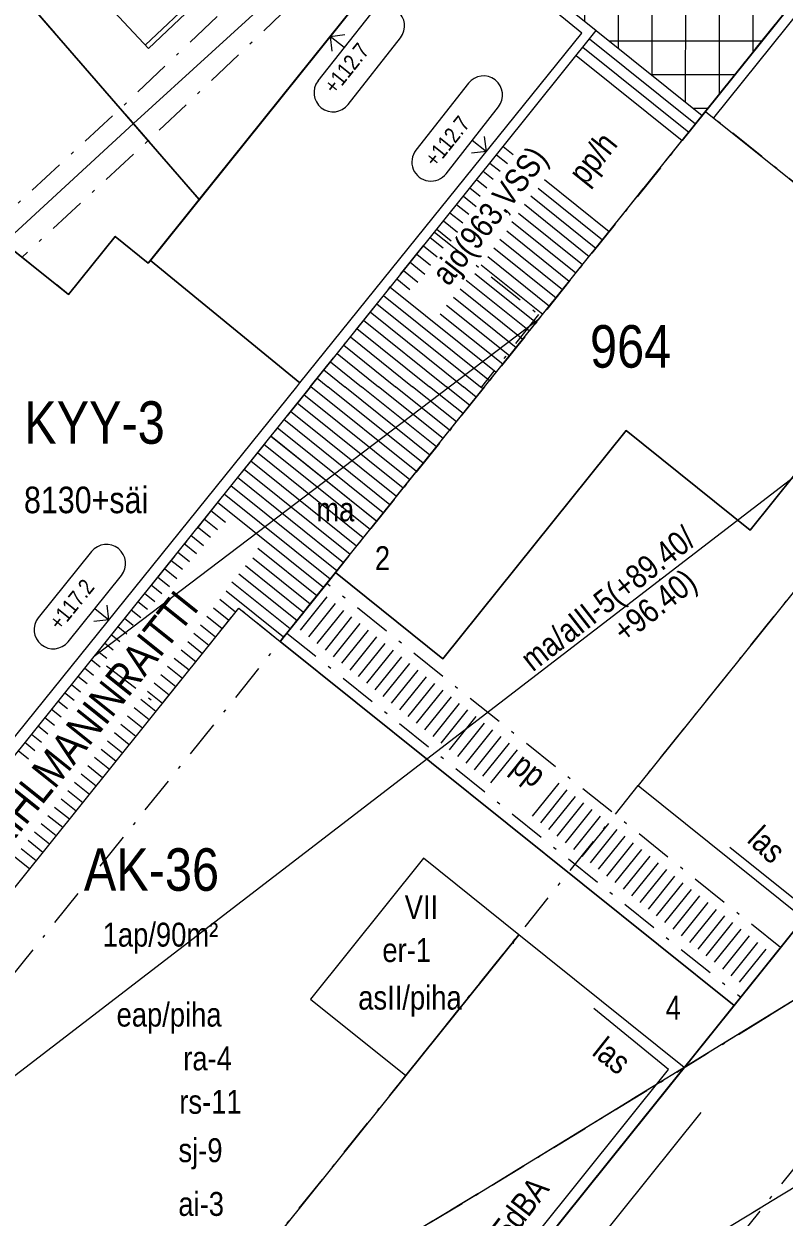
# Model space of a CAD drawing. Header units: metres. Extents: x 24485995 to 24488038, y 6819999 to 6822001.
# Drawn here: x 24487369.6 to 24487441.2, y 6821779.9 to 6821892.3 of the extents above; entities that cross this region are included whole.
import ezdxf

# ---------------------------------------------------------------- set-up
doc = ezdxf.new("R2010")
doc.units = ezdxf.units.M
for name, pattern in [('k10040', [10.3, 3.5, -1.5, 0.3, -1.5, 3.5]), ('k10050', [8, 3, -2, 3]), ('K10271', [0]), ('k10400', [0]), ('K10430', [0]), ('k10630.1', [0]), ('k10li0', [0]), ('k10vi1', [0])]:
    doc.linetypes.add(name, pattern=pattern)
for name, color, linetype, lineweight in [('AK_AsemakaavaTeksti_Kadun_puistonnimi', 7, 'Continuous', 0), ('AK_AsemakaavaTeksti_Korttelinumero', 7, 'Continuous', 0), ('AK_JohdoillevarattuViiva', 7, 'Continuous', 0), ('AK_Kaavamerkinta_Kayttotarkoitusalue', 7, 'Continuous', 0), ('AK_Katualue_Tori', 7, 'Continuous', 0), ('AK_KayttotarkoitusSymboliViiva_Virkistysalueen_kuvio_murtoviiva', 7, 'Continuous', 0), ('AK_KayttotarkoitusViiva', 7, 'Continuous', 0), ('AK_LiikennointiTeksti_Autopaikkamerkinta_m2', 7, 'Continuous', 0), ('AK_LiikennointiViiva_Ajoneuvoliittymakielto', 7, 'Continuous', 0), ('AK_LiikennointiViiva_Polkuviivoitus', 7, 'Continuous', 0), ('AK_MaanalainenkViiva_Alueenosan_raja', 132, 'Continuous', 0), ('AK_MaanalainenkViiva_Liikennealueen_kuvio', 132, 'Continuous', 0), ('AK_MaanalainenkViiva_Ohj_Alueenosan_raja', 132, 'Continuous', 0), ('AK_MuuAsemakaavaTeksti_Alueenosan_kayttotarkoitus', 7, 'Continuous', 0), ('AK_MuuAsemakaavaTeksti_Erityismaarays', 7, 'Continuous', 0), ('AK_MuuAsemakaavaViiva_alueenosan_raja', 7, 'Continuous', 0), ('AK_Poistettava_merkintä', 7, 'Continuous', 0), ('AK_RakennusalaTeksti_Kerrosala_tai_luku', 7, 'Continuous', 0), ('AK_RakennusalaTeksti_Rakennusoikeus', 7, 'Continuous', 0), ('AK_RakennusalaViiva_Maanalaisen_tilan_viiva', 7, 'Continuous', 0), ('AK_RakennusalaViiva_Rakennusalan_raja__I_', 7, 'Continuous', 0), ('AK_RakentaminenTeksti_Korkeusmerkinta', 7, 'Continuous', 0), ('AK_RakentaminenTeksti_Korkeusmerkinta_ja_soikio_ja_nuoli', 7, 'Continuous', 0), ('AK_RakentaminenViiva_dB_yms_aaltoviiva', 7, 'Continuous', 0), ('AK_Tontti_Sitova', 7, 'Continuous', 0), ('AK_Tonttinumero', 7, 'Continuous', 0), ('AK_YmparistoViiva_Istutettava_puurivi', 7, 'Continuous', 0)]:
    doc.layers.add(name, color=color, linetype=linetype, lineweight=lineweight)
doc.styles.add('ArialNarrow', font='ARIALN.TTF')

msp = doc.modelspace()

# ---------------------------------------------------------------- hatches: boundary and pattern name
at = {"layer": 'AK_Katualue_Tori', "linetype": 'Continuous', "lineweight": 0}
h = msp.add_hatch(dxfattribs=at)
h.set_pattern_fill('NET', style=0)
h.paths.add_polyline_path([(24487408.57, 6821903.72), (24487423.54, 6821891.7), (24487433.52, 6821883.69), (24487451.98, 6821906.7), (24487494.73, 6821872.41), (24487519.16, 6821902.87), (24487519.16, 6821902.87), (24487487.67, 6821908.43), (24487471.75, 6821914.38), (24487461.5, 6821915.68), (24487414.98, 6821921.46), (24487415.03, 6821918.46), (24487411.38, 6821918.41), (24487411.38, 6821918.41), (24487397.88, 6821918.22), (24487405.68, 6821909.71), (24487402.63, 6821905.91), (24487407.31, 6821902.16)], flags=0)

# ---------------------------------------------------------------- linework, layer by layer
at = {"layer": 'AK_JohdoillevarattuViiva', "linetype": 'Continuous', "lineweight": 5, "flags": 128}
msp.add_lwpolyline([(24487261.06, 6821861.54), (24487266.08, 6821853.63), (24487276.53, 6821829.44), (24487318.76, 6821811.75), (24487334.9, 6821831.87), (24487363.58, 6821867.66), (24487367.05, 6821871.08), (24487379.95, 6821882.93), (24487402.09, 6821903.14), (24487405.75, 6821900.21)], dxfattribs=at)
at = {"layer": 'AK_KayttotarkoitusSymboliViiva_Virkistysalueen_kuvio_murtoviiva', "linetype": 'k10vi1', "lineweight": 9, "flags": 128}
msp.add_lwpolyline([(24487320.59, 6821810.85), (24487337.63, 6821832.09), (24487315.7, 6821841.06), (24487315.81, 6821863.75), (24487338.82, 6821866.85), (24487344.83, 6821869.09), (24487355.97, 6821875.03), (24487365.04, 6821866.25), (24487368.78, 6821870.9), (24487373.85, 6821866.84), (24487378.23, 6821872.29), (24487381.35, 6821869.79), (24487386.15, 6821875.78), (24487353.9, 6821912.93), (24487354.24, 6821915.11), (24487336.31, 6821913.34), (24487291.83, 6821904.85), (24487242.3, 6821887.63), (24487197.66, 6821877.13), (24487199.84, 6821869.59), (24487219.75, 6821869.64), (24487241.98, 6821851.81), (24487265.77, 6821832.72), (24487268.76, 6821797.28), (24487270.66, 6821795.67), (24487312.39, 6821760.2), (24487317.17, 6821761.04), (24487305.75, 6821770.95), (24487296.32, 6821782.51), (24487278.23, 6821806.88), (24487288.59, 6821818.86), (24487307.26, 6821818.86), (24487313.1, 6821801.69), (24487317.14, 6821806.31), (24487339.25, 6821788.57), (24487340.94, 6821790.67), (24487321.06, 6821806.63)], dxfattribs=at)
at = {"layer": 'AK_KayttotarkoitusViiva', "linetype": 'Continuous', "lineweight": 20, "flags": 128}
for points in [[(24487354.24, 6821915.11), (24487353.9, 6821912.93), (24487386.15, 6821875.78)], [(24487433.52, 6821883.69), (24487451.98, 6821906.7), (24487494.73, 6821872.41)], [(24487408.57, 6821903.72), (24487423.54, 6821891.7)], [(24487386.15, 6821875.78), (24487407.31, 6821902.16)], [(24487340.94, 6821790.67), (24487341.88, 6821789.92), (24487396.62, 6821858.14), (24487423.54, 6821891.7)], [(24487423.54, 6821891.7), (24487433.52, 6821883.69)], [(24487333.88, 6821767.49), (24487389.89, 6821837.3), (24487393.79, 6821834.17), (24487413.03, 6821858.14), (24487433.52, 6821883.69)], [(24487386.15, 6821875.78), (24487381.35, 6821869.79), (24487378.23, 6821872.29), (24487373.85, 6821866.84), (24487368.78, 6821870.9), (24487365.04, 6821866.25)], [(24487380.53, 6821730.07), (24487441.72, 6821806.35), (24487483.28, 6821858.14), (24487494.73, 6821872.41)]]:
    msp.add_lwpolyline(points, dxfattribs=at)
at = {"layer": 'AK_LiikennointiViiva_Ajoneuvoliittymakielto', "linetype": 'k10630.1', "lineweight": 5, "flags": 128}
msp.add_lwpolyline([(24487380.53, 6821730.07), (24487431.84, 6821794.02)], dxfattribs=at)
at = {"layer": 'AK_LiikennointiViiva_Polkuviivoitus', "linetype": 'Continuous', "lineweight": 0, "flags": 128}
for points in [[(24487422.91, 6821890.92), (24487432.9, 6821882.91)], [(24487422.29, 6821890.14), (24487432.27, 6821882.13)], [(24487421.66, 6821889.36), (24487431.65, 6821881.35)], [(24487414.78, 6821880.78), (24487415.73, 6821880.02)], [(24487414.15, 6821880), (24487415.19, 6821879.18)], [(24487412.9, 6821878.44), (24487413.83, 6821877.7)], [(24487413.53, 6821879.22), (24487414.49, 6821878.45)], [(24487412.28, 6821877.66), (24487413.24, 6821876.89)], [(24487418.67, 6821877.66), (24487424.76, 6821872.77)], [(24487411.03, 6821876.1), (24487412.25, 6821875.12)], [(24487411.65, 6821876.88), (24487412.62, 6821876.1)], [(24487417.39, 6821876.13), (24487423.51, 6821871.21)], [(24487418.07, 6821876.86), (24487424.14, 6821871.99)], [(24487410.4, 6821875.32), (24487411.54, 6821874.41)], [(24487416.79, 6821875.33), (24487422.89, 6821870.43)], [(24487409.15, 6821873.76), (24487410.48, 6821872.7)], [(24487409.77, 6821874.54), (24487410.97, 6821873.59)], [(24487415.61, 6821873.71), (24487421.63, 6821868.87)], [(24487416.23, 6821874.49), (24487422.26, 6821869.65)], [(24487408.52, 6821872.98), (24487409.88, 6821871.9)], [(24487415.12, 6821872.82), (24487421.01, 6821868.09)], [(24487407.27, 6821871.42), (24487408.57, 6821870.38)], [(24487407.9, 6821872.2), (24487409.12, 6821871.22)], [(24487414.48, 6821872.05), (24487420.38, 6821867.31)], [(24487406.65, 6821870.64), (24487407.94, 6821869.61)], [(24487413.33, 6821870.41), (24487419.13, 6821865.75)], [(24487413.91, 6821871.22), (24487419.76, 6821866.53)], [(24487406.02, 6821869.87), (24487407.41, 6821868.75)], [(24487412.7, 6821869.63), (24487418.51, 6821864.97)], [(24487404.77, 6821868.31), (24487405.99, 6821867.32)], [(24487405.39, 6821869.09), (24487406.74, 6821868)], [(24487411.31, 6821868.18), (24487417.25, 6821863.42)], [(24487412.11, 6821868.82), (24487417.88, 6821864.2)], [(24487404.14, 6821867.53), (24487414.13, 6821859.52)], [(24487410.72, 6821867.38), (24487416.63, 6821862.64)], [(24487402.89, 6821865.97), (24487412.64, 6821858.14)], [(24487403.52, 6821866.75), (24487413.5, 6821858.74)], [(24487409.45, 6821865.83), (24487415.38, 6821861.08)], [(24487410.09, 6821866.6), (24487416, 6821861.86)], [(24487402.26, 6821865.19), (24487411.04, 6821858.14)], [(24487408.85, 6821865.03), (24487414.75, 6821860.3)], [(24487401.01, 6821863.63), (24487407.85, 6821858.14)], [(24487401.64, 6821864.41), (24487409.44, 6821858.14)], [(24487400.39, 6821862.85), (24487406.25, 6821858.14)], [(24487399.76, 6821862.07), (24487404.65, 6821858.14)], [(24487398.51, 6821860.51), (24487401.45, 6821858.14)], [(24487399.14, 6821861.29), (24487403.05, 6821858.14)], [(24487397.88, 6821859.73), (24487399.86, 6821858.14)], [(24487396.63, 6821858.17), (24487396.66, 6821858.14)], [(24487406.62, 6821850.16), (24487396.66, 6821858.14)], [(24487397.26, 6821858.95), (24487398.26, 6821858.14)], [(24487407.24, 6821850.94), (24487398.26, 6821858.14)], [(24487407.87, 6821851.72), (24487399.86, 6821858.14)], [(24487408.49, 6821852.5), (24487401.45, 6821858.14)], [(24487409.12, 6821853.28), (24487403.05, 6821858.14)], [(24487409.74, 6821854.06), (24487404.65, 6821858.14)], [(24487410.37, 6821854.84), (24487406.25, 6821858.14)], [(24487411, 6821855.62), (24487407.84, 6821858.14)], [(24487411.62, 6821856.4), (24487409.44, 6821858.14)], [(24487412.25, 6821857.18), (24487411.04, 6821858.14)], [(24487412.87, 6821857.96), (24487412.64, 6821858.14)], [(24487405.99, 6821849.38), (24487396.01, 6821857.39)], [(24487404.74, 6821847.82), (24487394.76, 6821855.83)], [(24487405.36, 6821848.6), (24487395.38, 6821856.61)], [(24487404.11, 6821847.04), (24487394.13, 6821855.05)], [(24487402.86, 6821845.48), (24487392.88, 6821853.49)], [(24487402.88, 6821845.47), (24487392.9, 6821853.48)], [(24487403.49, 6821846.26), (24487393.5, 6821854.27)], [(24487402.24, 6821844.7), (24487392.25, 6821852.71)], [(24487401.61, 6821843.92), (24487391.63, 6821851.93)], [(24487400.36, 6821842.36), (24487390.38, 6821850.37)], [(24487400.98, 6821843.14), (24487391, 6821851.15)], [(24487399.73, 6821841.58), (24487389.75, 6821849.59)], [(24487398.48, 6821840.02), (24487388.5, 6821848.03)], [(24487399.11, 6821840.8), (24487389.12, 6821848.81)], [(24487397.86, 6821839.24), (24487387.87, 6821847.25)], [(24487387.87, 6821844.68), (24487386.62, 6821845.69)], [(24487388.63, 6821845.35), (24487387.25, 6821846.47)], [(24487387.21, 6821843.94), (24487386, 6821844.91)], [(24487385.91, 6821842.41), (24487384.74, 6821843.35)], [(24487386.55, 6821843.18), (24487385.37, 6821844.13)], [(24487385.25, 6821841.66), (24487384.12, 6821842.57)], [(24487397.23, 6821838.46), (24487391.66, 6821842.93)], [(24487384.57, 6821840.93), (24487383.49, 6821841.79)], [(24487395.98, 6821836.9), (24487390.52, 6821841.27)], [(24487396.6, 6821837.68), (24487391.19, 6821842.02)], [(24487383.37, 6821839.32), (24487382.24, 6821840.23)], [(24487384.05, 6821840.06), (24487382.87, 6821841.01)], [(24487395.35, 6821836.12), (24487389.88, 6821840.5)], [(24487382.63, 6821838.63), (24487381.62, 6821839.45)], [(24487394.1, 6821834.56), (24487388.7, 6821838.89)], [(24487394.73, 6821835.34), (24487389.24, 6821839.74)], [(24487381.28, 6821837.16), (24487380.36, 6821837.89)], [(24487381.96, 6821837.89), (24487380.99, 6821838.67)], [(24487389.58, 6821836.91), (24487388.08, 6821838.11)], [(24487398.17, 6821838.35), (24487395.66, 6821835.23)], [(24487398.95, 6821837.72), (24487396.44, 6821834.6)], [(24487380.65, 6821836.37), (24487379.74, 6821837.11)], [(24487388.95, 6821836.13), (24487387.49, 6821837.3)], [(24487399.73, 6821837.09), (24487397.22, 6821833.97)], [(24487379.35, 6821834.85), (24487378.49, 6821835.55)], [(24487379.93, 6821835.67), (24487379.11, 6821836.33)], [(24487387.7, 6821834.57), (24487386.29, 6821835.7)], [(24487388.32, 6821835.35), (24487386.88, 6821836.5)], [(24487400.51, 6821836.47), (24487398, 6821833.35)], [(24487401.29, 6821835.84), (24487398.78, 6821832.72)], [(24487378.67, 6821834.12), (24487377.86, 6821834.77)], [(24487387.07, 6821833.79), (24487385.66, 6821834.92)], [(24487402.07, 6821835.22), (24487399.56, 6821832.1)], [(24487402.85, 6821834.59), (24487400.34, 6821831.47)], [(24487377.44, 6821832.54), (24487376.61, 6821833.21)], [(24487378.05, 6821833.33), (24487377.23, 6821833.99)], [(24487385.82, 6821832.23), (24487384.44, 6821833.33)], [(24487386.45, 6821833.01), (24487385.07, 6821834.11)], [(24487403.63, 6821833.97), (24487401.12, 6821830.85)], [(24487404.41, 6821833.34), (24487401.9, 6821830.22)], [(24487376.83, 6821831.75), (24487375.98, 6821832.43)], [(24487385.2, 6821831.45), (24487383.8, 6821832.57)], [(24487405.19, 6821832.71), (24487402.68, 6821829.59)], [(24487405.97, 6821832.09), (24487403.46, 6821828.97)], [(24487376.21, 6821830.96), (24487375.36, 6821831.65)], [(24487383.94, 6821829.89), (24487382.53, 6821831.02)], [(24487384.57, 6821830.67), (24487383.16, 6821831.8)], [(24487406.75, 6821831.46), (24487404.24, 6821828.34)], [(24487374.98, 6821829.39), (24487374.11, 6821830.09)], [(24487375.6, 6821830.18), (24487374.73, 6821830.87)], [(24487383.32, 6821829.11), (24487381.91, 6821830.24)], [(24487407.53, 6821830.84), (24487405.02, 6821827.72)], [(24487408.31, 6821830.21), (24487405.8, 6821827.09)], [(24487374.37, 6821828.6), (24487373.48, 6821829.31)], [(24487382.69, 6821828.33), (24487381.28, 6821829.46)], [(24487409.09, 6821829.58), (24487406.58, 6821826.47)], [(24487409.87, 6821828.96), (24487407.36, 6821825.84)], [(24487373.14, 6821827.02), (24487372.23, 6821827.75)], [(24487373.75, 6821827.81), (24487372.85, 6821828.53)], [(24487381.44, 6821826.77), (24487380.03, 6821827.9)], [(24487382.07, 6821827.55), (24487380.66, 6821828.68)], [(24487410.65, 6821828.33), (24487408.14, 6821825.21)], [(24487411.43, 6821827.71), (24487408.92, 6821824.59)], [(24487372.52, 6821826.23), (24487371.6, 6821826.97)], [(24487380.82, 6821825.99), (24487379.41, 6821827.12)], [(24487412.21, 6821827.08), (24487409.7, 6821823.96)], [(24487412.99, 6821826.46), (24487410.48, 6821823.34)], [(24487371.29, 6821824.65), (24487370.35, 6821825.41)], [(24487371.91, 6821825.44), (24487370.98, 6821826.19)], [(24487379.56, 6821824.43), (24487378.16, 6821825.56)], [(24487380.19, 6821825.21), (24487378.78, 6821826.34)], [(24487413.77, 6821825.83), (24487411.26, 6821822.71)], [(24487370.68, 6821823.87), (24487369.73, 6821824.63)], [(24487378.94, 6821823.65), (24487377.53, 6821824.78)], [(24487414.55, 6821825.2), (24487412.04, 6821822.08)], [(24487415.33, 6821824.58), (24487412.82, 6821821.46)], [(24487370.06, 6821823.08), (24487369.1, 6821823.85)], [(24487377.69, 6821822.09), (24487376.28, 6821823.22)], [(24487378.31, 6821822.87), (24487376.91, 6821824)], [(24487416.11, 6821823.95), (24487413.6, 6821820.83)], [(24487377.06, 6821821.31), (24487375.66, 6821822.44)], [(24487375.81, 6821819.75), (24487374.4, 6821820.87)], [(24487376.44, 6821820.53), (24487375.03, 6821821.66)], [(24487375.18, 6821818.97), (24487373.78, 6821820.09)], [(24487420.01, 6821820.82), (24487417.5, 6821817.7)], [(24487420.79, 6821820.2), (24487418.28, 6821817.08)], [(24487374.56, 6821818.19), (24487373.15, 6821819.31)], [(24487421.57, 6821819.57), (24487419.06, 6821816.45)], [(24487422.35, 6821818.95), (24487419.84, 6821815.83)], [(24487373.31, 6821816.63), (24487371.9, 6821817.75)], [(24487373.93, 6821817.41), (24487372.53, 6821818.53)], [(24487423.13, 6821818.32), (24487420.62, 6821815.2)], [(24487423.91, 6821817.69), (24487421.4, 6821814.57)], [(24487372.68, 6821815.85), (24487371.28, 6821816.97)], [(24487424.7, 6821817.03), (24487422.2, 6821813.91)], [(24487425.47, 6821816.44), (24487422.96, 6821813.32)], [(24487371.43, 6821814.29), (24487370.03, 6821815.41)], [(24487372.06, 6821815.07), (24487370.65, 6821816.19)], [(24487426.25, 6821815.82), (24487423.74, 6821812.7)], [(24487370.8, 6821813.51), (24487369.4, 6821814.63)], [(24487427.03, 6821815.19), (24487424.52, 6821812.07)], [(24487427.81, 6821814.57), (24487425.3, 6821811.45)], [(24487370.18, 6821812.73), (24487368.78, 6821813.85)], [(24487428.59, 6821813.94), (24487426.08, 6821810.82)], [(24487429.37, 6821813.31), (24487426.86, 6821810.19)], [(24487430.15, 6821812.69), (24487427.64, 6821809.57)], [(24487430.93, 6821812.06), (24487428.42, 6821808.94)], [(24487431.71, 6821811.44), (24487429.2, 6821808.32)], [(24487432.49, 6821810.81), (24487429.98, 6821807.69)], [(24487433.27, 6821810.19), (24487430.76, 6821807.07)], [(24487434.05, 6821809.56), (24487431.54, 6821806.44)], [(24487434.83, 6821808.93), (24487432.32, 6821805.81)], [(24487435.61, 6821808.31), (24487433.1, 6821805.19)], [(24487436.39, 6821807.68), (24487433.88, 6821804.56)], [(24487437.17, 6821807.06), (24487434.66, 6821803.94)], [(24487437.95, 6821806.43), (24487435.44, 6821803.31)], [(24487438.73, 6821805.8), (24487436.22, 6821802.68)], [(24487439.51, 6821805.18), (24487437, 6821802.06)]]:
    msp.add_lwpolyline(points, dxfattribs=at)
at = {"layer": 'AK_MaanalainenkViiva_Alueenosan_raja', "linetype": 'k10040', "lineweight": 5, "flags": 128}
msp.add_lwpolyline([(24486952.76, 6821633.94), (24486966.02, 6821636.58), (24487028.3, 6821644.15), (24487095.17, 6821660.26), (24487151.01, 6821677.04), (24487205.93, 6821696.63), (24487242.9, 6821711.53), (24487248.69, 6821697.17), (24487264.68, 6821703.77), (24487318.47, 6821729.28), (24487371, 6821757.57), (24487391.87, 6821769.76), (24487412.75, 6821782.34), (24487433.93, 6821795.31), (24487569.85, 6821878.71), (24487620.54, 6821910.99), (24487758.48, 6821995.64), (24487765.61, 6822000)], dxfattribs=at)
at = {"layer": 'AK_MaanalainenkViiva_Liikennealueen_kuvio', "linetype": 'k10li0', "lineweight": 5, "flags": 128}
msp.add_lwpolyline([(24487765.61, 6822000), (24487758.48, 6821995.64), (24487620.54, 6821910.99), (24487569.85, 6821878.71), (24487433.93, 6821795.31), (24487412.75, 6821782.34), (24487391.87, 6821769.76), (24487371, 6821757.57), (24487318.47, 6821729.28), (24487264.68, 6821703.77), (24487248.69, 6821697.17), (24487242.9, 6821711.53), (24487205.93, 6821696.63), (24487151.01, 6821677.04), (24487095.17, 6821660.26), (24487028.3, 6821644.15), (24486966.02, 6821636.58), (24486952.76, 6821633.94)], dxfattribs=at)
at = {"layer": 'AK_MaanalainenkViiva_Ohj_Alueenosan_raja', "linetype": 'k10050', "lineweight": 5, "flags": 128}
for points in [[(24486000, 6821425.97), (24486008.05, 6821426.7), (24486039.62, 6821430.38), (24486071.08, 6821434.92), (24486102.41, 6821440.3), (24486443.39, 6821503.6), (24486478.24, 6821511.77), (24486674.94, 6821548.3), (24486691.18, 6821553.21), (24486705.96, 6821561.55), (24486712.48, 6821565.79), (24486719.36, 6821569.4), (24486726.55, 6821572.35), (24486733.94, 6821574.98), (24486968.95, 6821621.87), (24486982.25, 6821622.73), (24486995.56, 6821621.94), (24487008.67, 6821619.54), (24487026, 6821617.27), (24487043.38, 6821619), (24487079.62, 6821627.51), (24487115.58, 6821637.16), (24487158.18, 6821646.89), (24487215.02, 6821667.03), (24487270.76, 6821690.06), (24487325.24, 6821715.89), (24487378.34, 6821744.48), (24487399.52, 6821756.86), (24487420.53, 6821769.52), (24487441.77, 6821782.52), (24487577.8, 6821865.99), (24487628.49, 6821898.27), (24487766.31, 6821982.85), (24487783.59, 6821993.41), (24487794.58, 6822000)], [(24486712.48, 6821565.79), (24486719.36, 6821569.4), (24486726.55, 6821572.35), (24486733.94, 6821574.98), (24486968.95, 6821621.87), (24486982.25, 6821622.73), (24486995.56, 6821621.94), (24487008.67, 6821619.54), (24487026, 6821617.27), (24487043.38, 6821619), (24487079.62, 6821627.51), (24487115.58, 6821637.16), (24487158.18, 6821646.89), (24487215.02, 6821667.03), (24487270.76, 6821690.06), (24487325.24, 6821715.89), (24487378.34, 6821744.48), (24487399.52, 6821756.86), (24487420.53, 6821769.52), (24487441.77, 6821782.52), (24487577.8, 6821865.99), (24487628.49, 6821898.27), (24487766.31, 6821982.85), (24487783.59, 6821993.41), (24487794.58, 6822000)], [(24487765.61, 6822000), (24487758.48, 6821995.64), (24487620.54, 6821910.99), (24487569.85, 6821878.71), (24487433.93, 6821795.31), (24487412.75, 6821782.34), (24487391.87, 6821769.76), (24487371, 6821757.57), (24487318.47, 6821729.28), (24487264.68, 6821703.77), (24487248.69, 6821697.17), (24487242.9, 6821711.53), (24487205.93, 6821696.63), (24487151.01, 6821677.04), (24487095.17, 6821660.26), (24487028.3, 6821644.15), (24486966.02, 6821636.58), (24486952.76, 6821633.94), (24486930.27, 6821629.45), (24486847.29, 6821612.89)]]:
    msp.add_lwpolyline(points, dxfattribs=at)
at = {"layer": 'AK_MuuAsemakaavaTeksti_Alueenosan_kayttotarkoitus', "linetype": 'Continuous', "lineweight": 0}
msp.add_point((24487429.55, 6821839.98), dxfattribs=at)
at = {"layer": 'AK_MuuAsemakaavaViiva_alueenosan_raja', "linetype": 'k10040', "lineweight": 5, "flags": 128}
for points in [[(24487354.24, 6821915.11), (24487353.9, 6821912.93), (24487386.15, 6821875.78), (24487381.35, 6821869.79), (24487378.23, 6821872.29), (24487373.85, 6821866.84), (24487368.78, 6821870.9), (24487365.04, 6821866.25), (24487355.97, 6821875.03), (24487344.83, 6821869.09), (24487338.82, 6821866.85), (24487315.81, 6821863.75), (24487315.7, 6821841.06), (24487337.63, 6821832.09), (24487318.72, 6821808.51), (24487340.94, 6821790.67), (24487339.25, 6821788.57), (24487317.14, 6821806.31), (24487313.1, 6821801.69), (24487307.26, 6821818.86), (24487288.59, 6821818.86), (24487278.23, 6821806.88), (24487296.32, 6821782.51), (24487305.75, 6821770.95), (24487317.17, 6821761.04), (24487312.39, 6821760.2), (24487270.66, 6821795.67), (24487268.76, 6821797.28), (24487265.77, 6821832.72), (24487241.98, 6821851.81), (24487219.75, 6821869.64), (24487199.84, 6821869.59), (24487197.66, 6821877.13), (24487242.3, 6821887.63), (24487291.83, 6821904.85), (24487336.31, 6821913.34), (24487354.24, 6821915.11)], [(24487281.75, 6821825.08), (24487266.47, 6821824.38), (24487266.9, 6821819.4), (24487292.52, 6821820.57), (24487308.05, 6821814.07), (24487306.65, 6821813.01), (24487306.34, 6821807.75), (24487312.31, 6821812.28), (24487315.06, 6821811.13), (24487308.29, 6821792.67), (24487301.47, 6821804.21), (24487296.64, 6821804.45), (24487303.93, 6821792.68), (24487293.92, 6821790.5), (24487281.31, 6821796.61), (24487267.36, 6821813.91), (24487268.11, 6821805.01), (24487278.12, 6821792.6), (24487293.3, 6821785.24), (24487306.73, 6821788.17), (24487307.13, 6821787.53), (24487310.61, 6821787.39), (24487318.76, 6821809.58), (24487319.37, 6821809.33), (24487337.63, 6821832.09), (24487365.04, 6821866.25), (24487364.87, 6821866.1), (24487368.78, 6821870.9), (24487369.47, 6821870.35), (24487381.35, 6821881.32), (24487401.45, 6821900.46), (24487404.18, 6821898.26), (24487407.31, 6821902.16), (24487401.95, 6821906.46), (24487378.72, 6821884.34), (24487362.15, 6821869.04), (24487359.65, 6821865.92), (24487360.24, 6821865.35), (24487354.76, 6821859.82), (24487348.78, 6821852.37), (24487348.78, 6821851.66), (24487348.2, 6821851.65), (24487334.51, 6821834.59), (24487333.34, 6821833.12), (24487329.65, 6821846.78), (24487325.79, 6821845.74), (24487330.24, 6821829.26), (24487318.14, 6821814.18), (24487302.63, 6821820.67), (24487315.56, 6821819), (24487316.2, 6821823.95), (24487310.16, 6821824.74), (24487328.83, 6821834.49), (24487327.49, 6821839.43), (24487301.51, 6821825.86), (24487300.78, 6821825.96), (24487291.08, 6821825.51), (24487278.02, 6821830.98), (24487267.85, 6821854.57), (24487262.73, 6821862.63), (24487259.38, 6821860.45), (24487259.03, 6821855.34), (24487264.38, 6821833.84), (24487265.77, 6821832.72), (24487266.47, 6821824.38), (24487269.38, 6821824.52), (24487269.79, 6821832.78), (24487265.57, 6821849.76), (24487275.01, 6821827.9), (24487281.75, 6821825.08)], [(24487413.02, 6821858.14), (24487433.52, 6821883.69), (24487440.41, 6821892.27)], [(24487464.73, 6821866.98), (24487453.19, 6821876.25), (24487449.44, 6821871.57), (24487433.84, 6821884.08), (24487413.03, 6821858.14)], [(24487396.61, 6821858.14), (24487408.3, 6821872.71)], [(24487408.3, 6821872.71), (24487418.12, 6821864.96)], [(24487413.03, 6821858.14), (24487398.17, 6821839.63), (24487394.41, 6821834.95), (24487393.79, 6821834.17), (24487348.42, 6821777.62), (24487375.56, 6821755.84), (24487405.6, 6821793.28), (24487416.24, 6821806.54), (24487427.5, 6821820.58), (24487457.64, 6821858.14)], [(24487396.62, 6821858.14), (24487376.25, 6821832.76), (24487382.45, 6821828.02), (24487389.89, 6821837.3), (24487393.79, 6821834.17), (24487397.54, 6821838.85), (24487413.02, 6821858.14)], [(24487398.17, 6821839.63), (24487394.41, 6821834.95)], [(24487440.91, 6821805.33), (24487398.17, 6821839.63)], [(24487394.41, 6821834.95), (24487437.16, 6821800.65)], [(24487437.16, 6821800.65), (24487440.91, 6821805.33)], [(24487447.45, 6821791.11), (24487391.45, 6821721.31)]]:
    msp.add_lwpolyline(points, dxfattribs=at)
at = {"layer": 'AK_Poistettava_merkintä', "linetype": 'k10040', "lineweight": 0, "flags": 128}
msp.add_lwpolyline([(24487418.12, 6821864.96), (24487412.75, 6821858.14)], dxfattribs=at)
at = {"layer": 'AK_RakennusalaViiva_Maanalaisen_tilan_viiva', "linetype": 'Continuous', "lineweight": 5, "flags": 128}
for points in [[(24487409.69, 6821858.14), (24487418.23, 6821864.62)], [(24487453.23, 6821858.14), (24487348.42, 6821777.62)], [(24487376.26, 6821832.78), (24487409.69, 6821858.14)]]:
    msp.add_lwpolyline(points, dxfattribs=at)
at = {"layer": 'AK_RakennusalaViiva_Rakennusalan_raja__I_', "linetype": 'K10271', "lineweight": 9, "flags": 128}
for points in [[(24487378.95, 6821913.19), (24487376.27, 6821910.66), (24487374.52, 6821910.71), (24487373.18, 6821909.44), (24487373.12, 6821907.81), (24487371.27, 6821907.67), (24487367.91, 6821904.43), (24487381.39, 6821889.99), (24487386.06, 6821894.43), (24487387.14, 6821894.71), (24487388.61, 6821896.13), (24487388.9, 6821897.12), (24487393.41, 6821901.44), (24487381.99, 6821913.6), (24487380.18, 6821911.89), (24487378.95, 6821913.19)], [(24487408.02, 6821903.04), (24487381.55, 6821870.05), (24487395.63, 6821858.51), (24487422.2, 6821891.46), (24487408.02, 6821903.04)], [(24487433.84, 6821884.08), (24487449.44, 6821871.57), (24487453.19, 6821876.25), (24487467.85, 6821864.48), (24487482.25, 6821882.42), (24487466.8, 6821894.81), (24487463.05, 6821890.13), (24487448.23, 6821902.02), (24487433.84, 6821884.08)], [(24487395.63, 6821858.51), (24487381.55, 6821870.05), (24487381.34, 6821869.79), (24487378.22, 6821872.3), (24487373.84, 6821866.84), (24487368.77, 6821870.9), (24487358.54, 6821858.14), (24487318.71, 6821808.51), (24487340.94, 6821790.67), (24487395.34, 6821858.14), (24487395.63, 6821858.51)], [(24487461.92, 6821863.48), (24487427.5, 6821820.58), (24487443.1, 6821808.06), (24487477.52, 6821850.96), (24487461.92, 6821863.48)], [(24487416.24, 6821806.54), (24487407.27, 6821813.74), (24487396.63, 6821800.48), (24487405.6, 6821793.28), (24487416.24, 6821806.54)], [(24487369.93, 6821748.82), (24487385.53, 6821736.31), (24487431.84, 6821794.02), (24487416.24, 6821806.54), (24487405.6, 6821793.28), (24487375.56, 6821755.84), (24487369.93, 6821748.82)]]:
    msp.add_lwpolyline(points, dxfattribs=at)
at = {"layer": 'AK_RakentaminenTeksti_Korkeusmerkinta_ja_soikio_ja_nuoli', "linetype": 'Continuous', "lineweight": 5, "flags": 128}
for points in [[(24487402.29, 6821893.24), (24487397.34, 6821886.95)], [(24487398.48, 6821891.15), (24487399.88, 6821891.31)], [(24487398.48, 6821891.15), (24487398.65, 6821889.74)], [(24487399.81, 6821890.1), (24487398.48, 6821891.15)], [(24487400.17, 6821884.73), (24487405.12, 6821891.02)], [(24487411.51, 6821886.73), (24487406.57, 6821880.43)], [(24487409.4, 6821878.21), (24487414.34, 6821884.5)], [(24487413.2, 6821880.31), (24487413.03, 6821881.71)], [(24487411.87, 6821881.36), (24487413.2, 6821880.31)], [(24487413.2, 6821880.31), (24487411.8, 6821880.14)], [(24487376.02, 6821842.63), (24487371, 6821836.4)], [(24487373.8, 6821834.14), (24487378.82, 6821840.37)], [(24487376.31, 6821837.25), (24487377.63, 6821836.19)], [(24487377.63, 6821836.19), (24487377.48, 6821837.59)], [(24487377.63, 6821836.19), (24487376.23, 6821836.03)]]:
    msp.add_lwpolyline(points, dxfattribs=at)
at = {"layer": 'AK_RakentaminenTeksti_Korkeusmerkinta_ja_soikio_ja_nuoli', "linetype": 'Continuous', "lineweight": 5}
for centre, start, end in [((24487403.7, 6821892.13), 321.8428, 141.8428), ((24487398.76, 6821885.84), 141.8428, 321.8428), ((24487377.42, 6821841.5), 321.1193, 141.1193), ((24487372.4, 6821835.27), 141.1193, 321.1193)]:
    msp.add_arc(centre, 1.8, start, end, dxfattribs=at)
for centre, start_param, end_param in [((24487412.92, 6821885.62), 3.141593, 6.283185), ((24487407.98, 6821879.32), 0, 3.141593)]:
    msp.add_ellipse(centre, major_axis=(-1.42, 1.11), ratio=1, start_param=start_param, end_param=end_param, dxfattribs=at)
at = {"layer": 'AK_RakentaminenViiva_dB_yms_aaltoviiva', "linetype": 'k10400', "lineweight": 0, "flags": 128}
for points in [[(24487368.26, 6821904.07), (24487371.49, 6821907.19), (24487373.6, 6821907.34), (24487373.68, 6821909.21), (24487374.72, 6821910.2), (24487376.46, 6821910.15), (24487378.93, 6821912.48), (24487380.16, 6821911.18), (24487381.97, 6821912.89), (24487392.71, 6821901.46), (24487388.46, 6821897.39), (24487388.16, 6821896.39), (24487386.89, 6821895.16), (24487385.93, 6821894.92), (24487381.07, 6821890.33)], [(24487434.62, 6821883.46), (24487448.38, 6821900.62), (24487462.66, 6821888.84), (24487463.95, 6821890.05), (24487466.96, 6821893.41), (24487480.84, 6821882.27), (24487467.07, 6821865.11)], [(24487436.13, 6821814.8), (24487442.76, 6821809.48), (24487476.62, 6821851.04)], [(24487415.79, 6821805.7), (24487415.65, 6821805.82)], [(24487380.37, 6821731.48), (24487430.36, 6821793.86), (24487423.32, 6821799.58)]]:
    msp.add_lwpolyline(points, dxfattribs=at)
at = {"layer": 'AK_Tontti_Sitova', "linetype": 'Continuous', "lineweight": 9, "flags": 128}
for points in [[(24487354.24, 6821915.11), (24487353.9, 6821912.93), (24487386.15, 6821875.78), (24487407.31, 6821902.16), (24487402.63, 6821905.91), (24487405.68, 6821909.71), (24487397.88, 6821918.22), (24487383.89, 6821918.03), (24487354.24, 6821915.11)], [(24487398.98, 6821840.64), (24487413.03, 6821858.14), (24487433.52, 6821883.69), (24487451.98, 6821906.7), (24487494.73, 6821872.41), (24487469.8, 6821864.38), (24487462.98, 6821863.96), (24487451.22, 6821861.06), (24487448.88, 6821858.14), (24487438.05, 6821844.65), (24487426.35, 6821854.04), (24487409.09, 6821832.53), (24487398.98, 6821840.64)], [(24487393.79, 6821834.17), (24487398.98, 6821840.64), (24487409.09, 6821832.53), (24487426.35, 6821854.04), (24487438.05, 6821844.65), (24487448.88, 6821858.14), (24487451.22, 6821861.06), (24487462.98, 6821863.96), (24487469.8, 6821864.38), (24487494.73, 6821872.41), (24487483.28, 6821858.14), (24487436.53, 6821799.87), (24487393.79, 6821834.17)], [(24487333.88, 6821767.49), (24487389.89, 6821837.3), (24487393.79, 6821834.17), (24487436.53, 6821799.87), (24487380.53, 6821730.07), (24487333.88, 6821767.49)]]:
    msp.add_lwpolyline(points, dxfattribs=at)
at = {"layer": 'AK_YmparistoViiva_Istutettava_puurivi', "linetype": 'K10430', "lineweight": 5, "flags": 128}
msp.add_lwpolyline([(24487433.41, 6821789.8), (24487383.55, 6821727.64)], dxfattribs=at)

# ---------------------------------------------------------------- texts
at = {"layer": 'AK_AsemakaavaTeksti_Kadun_puistonnimi', "linetype": 'Continuous', "lineweight": 5, "style": 'ArialNarrow'}
msp.add_text('KIHLMANINRAITTI', height=3, rotation=51.3244, dxfattribs=at).set_placement((24487367.76, 6821814.21))
at = {"layer": 'AK_AsemakaavaTeksti_Korttelinumero', "linetype": 'Continuous', "lineweight": 5, "style": 'ArialNarrow'}
msp.add_text('964', height=4, dxfattribs=at).set_placement((24487422.96, 6821859.95))
at = {"layer": 'AK_Kaavamerkinta_Kayttotarkoitusalue', "linetype": 'Continuous', "lineweight": 0, "style": 'ArialNarrow'}
for s, p in [('KYY-3', (24487369.67, 6821852.78)), ('AK-36', (24487375.29, 6821810.68))]:
    msp.add_text(s, height=4, dxfattribs=at).set_placement(p)
at = {"layer": 'AK_LiikennointiTeksti_Autopaikkamerkinta_m2', "linetype": 'Continuous', "lineweight": 0, "style": 'ArialNarrow'}
msp.add_text('1ap/90m²', height=2.25, dxfattribs=at).set_placement((24487377.06, 6821805.42))
at = {"layer": 'AK_MuuAsemakaavaTeksti_Alueenosan_kayttotarkoitus', "linetype": 'Continuous', "lineweight": 0, "style": 'ArialNarrow'}
for s, rotation, p in [('pp/h', 51.2568, (24487422.52, 6821877.03)), ('ajo(963,VSS)', 51.9845, (24487409.64, 6821867.54)), ('ma/aIII-5(+89.40/', 38.066, (24487417.57, 6821831.24)), ('+96.40)', 38.066, (24487426.26, 6821833.92)), ('pp', 321.472, (24487415.42, 6821822.09))]:
    msp.add_text(s, height=2.25, rotation=rotation, dxfattribs=at).set_placement(p)
for s, p in [('ma', (24487397.18, 6821845.47)), ('er-1', (24487403.4, 6821803.97)), ('asII/piha', (24487401.13, 6821799.49))]:
    msp.add_text(s, height=2.25, dxfattribs=at).set_placement(p)
at = {"layer": 'AK_MuuAsemakaavaTeksti_Erityismaarays', "linetype": 'Continuous', "lineweight": 0, "style": 'ArialNarrow'}
for s, rotation, p in [('las', 317.145, (24487437.64, 6821815.34)), ('las', 321.6102, (24487423.04, 6821795.29)), ('35dBA', 52.5667, (24487414.52, 6821776.43))]:
    msp.add_text(s, height=2.25, rotation=rotation, dxfattribs=at).set_placement(p)
for s, p in [('eap/piha', (24487378.37, 6821797.89)), ('ra-4', (24487384.65, 6821793.77)), ('rs-11', (24487384.28, 6821789.68)), ('sj-9', (24487384.2, 6821785.12)), ('ai-3', (24487384.19, 6821780.06))]:
    msp.add_text(s, height=2.25, dxfattribs=at).set_placement(p)
at = {"layer": 'AK_RakennusalaTeksti_Kerrosala_tai_luku', "linetype": 'Continuous', "lineweight": 0, "style": 'ArialNarrow'}
msp.add_text('VII', height=2.25, dxfattribs=at).set_placement((24487405.51, 6821808.01))
at = {"layer": 'AK_RakennusalaTeksti_Rakennusoikeus', "linetype": 'Continuous', "lineweight": 0, "style": 'ArialNarrow'}
msp.add_text('8130+säi', height=2.5, dxfattribs=at).set_placement((24487369.65, 6821846.24))
at = {"layer": 'AK_RakentaminenTeksti_Korkeusmerkinta', "linetype": 'Continuous', "lineweight": 0, "style": 'ArialNarrow'}
for s, rotation, p in [('+112.7', 51.2568, (24487398.94, 6821885.6)), ('+112.7', 51.1193, (24487408.42, 6821878.73)), ('+117.2', 51.1193, (24487373.05, 6821835.11))]:
    msp.add_text(s, height=1.5, rotation=rotation, dxfattribs=at).set_placement(p)
at = {"layer": 'AK_Tonttinumero', "linetype": 'Continuous', "lineweight": 0, "style": 'ArialNarrow'}
for s, p in [('2', (24487402.7, 6821840.88)), ('4', (24487430.09, 6821798.54))]:
    msp.add_text(s, height=2.25, dxfattribs=at).set_placement(p)

doc.saveas('drawing.dxf')
